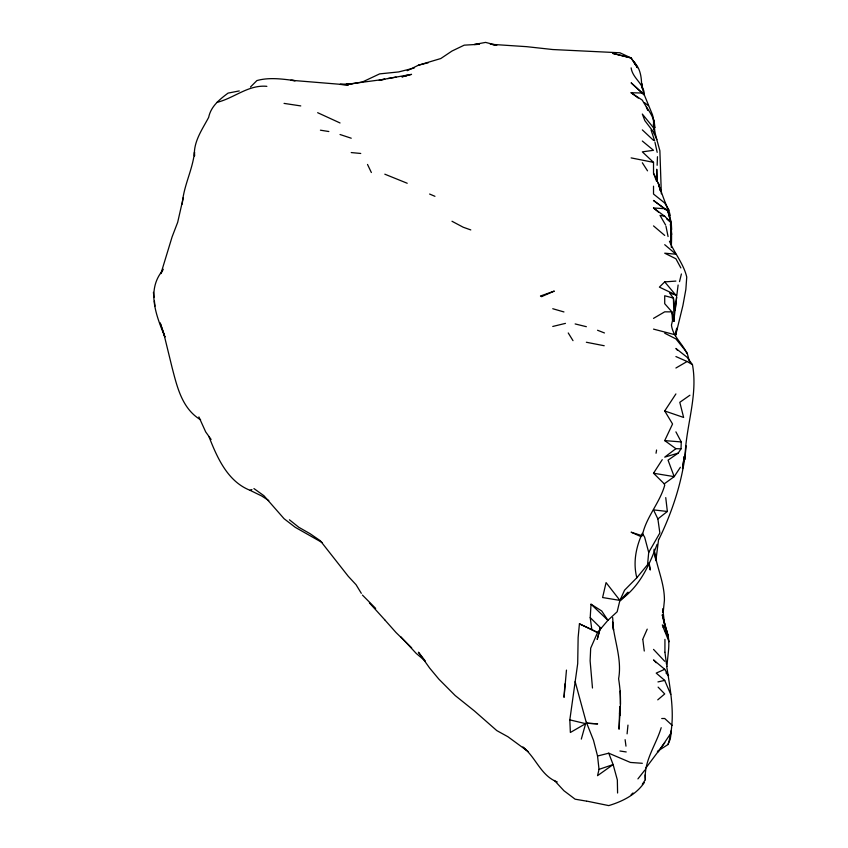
<?xml version="1.0" encoding="UTF-8"?>
<svg xmlns="http://www.w3.org/2000/svg" width="848" height="848" viewBox="0 0 848 848"><rect width="100%" height="100%" fill="white"/><g stroke="black" fill="none" stroke-linecap="round" stroke-linejoin="round"><path stroke-width="1.27" d="M664.917 652.038L664.938 639.36M641.766 87.323L641.798 83.645M642.296 535.788C645.688 517.524 659.744 503.193 664.715 485.226L664.26 483.837L653.522 473.226L662.256 459.658M656.628 179.712L656.734 169.229L657.306 181.589M655.239 558.09L654.264 550.278M670.916 242.358L670.874 229.098L670.98 242.782M194.404 155.852C193.492 141.595 202.29 129.373 208.661 117.374C210.876 106.35 219.579 99.46 228.08 93.1L239.274 90.927M671.287 247.34C671.817 235.161 672.051 222.473 667.673 210.908L653.522 200.488L667.673 210.908L671.213 221.794L671.658 229.554M664.26 483.837L674.192 476.64L668.054 460.167L678.22 453.108L681.018 448.825L681.251 441.935L675.909 431.855M657.136 165.286L657.465 156.721M620.185 691.088L620.45 704.169L619.051 729.216L619.708 706.554M662.691 612.203L662.871 608.567M658.61 539.339L655.854 560.698M581.315 739.096L585.629 723.673L570.365 732.481L569.824 719.867L577.7 663.613L578.135 637.505L579.428 623.831L597.543 632.523L591.819 629.608L590.219 617.598L591.024 604.211L601.709 610.973L607.921 620.312L597.543 632.523L590.685 648.201L590.113 660.793L592.476 688.014M657.391 751.349L667.991 744.544C676.259 719.104 670.63 691.936 666.676 666.221M564.938 683.912L564.037 697.353L566.464 670.1M654.327 134.111L654.688 129.267M659.034 539.084C673.174 509.86 683.361 478.283 686.149 445.868M684.972 459.478C685.195 427.678 698.307 396.323 692.456 364.661L687.103 357.262L675.909 348.454L677.541 350.372M636.827 577.764C632.915 562.722 635.936 547.204 642.328 533.307L644.628 537.134L648.709 552.419L647.554 564.683L636.827 577.764L624.563 590.187L619.899 600.426L617.164 611.768L607.921 620.312L591.024 604.211M642.328 784.283L645.339 779.694C643.939 760.55 655.97 745.201 661.196 727.69M627.096 733.859L627.965 725.093M675.326 309.234L676.63 297.065L673.778 321.275M678.124 284.992L676.704 296.185L664.715 281.896L659.394 287.112L675.909 295.009L669.528 292.963L673.407 298.093L675.125 310.029M675.909 334.716L676.715 328.399M675.474 335.861L676.609 328.346M182.267 204.135C183.486 185.988 192.591 170.141 194.499 152.142L194.616 155.831M656.045 453.235L656.575 450.012M599.027 769.359L597.543 775.666L613.125 764.578L608.737 753.194L597.543 756.024L599.027 769.359L613.125 764.578L617.344 779.937L617.588 793.007M679.513 281.642L681.4 273.957M183.295 197.616L177.677 222.324L172.102 236.868L160.908 273.628L163.282 269.261M675.909 334.197L682.905 305.534L685.852 289.454L686.742 277.042C683.647 263.866 674.595 253.457 669.454 241.214M164.915 336.9C156.414 316.272 146.248 290.747 162.328 270.851M600.331 627.552L597.193 639.434L600.395 627.955M667.991 744.544L670.1 739.541A94.255 54.42 0 0 0 670.885 731.018M642.911 638.894L647.225 629.131M657.094 544.342C648.985 565.934 639.562 586.784 619.93 600.395L602.599 597.533L606.066 582.597L619.93 600.395L628.061 592.211L620.386 600.702M681.018 448.825L675.909 448.666L664.715 440.6L672.559 423.989L664.715 410.962L675.909 393.928M645.922 767.938L664.8 742.7M648.709 552.419L659.861 533L657.878 518.934L653.522 509.892L667.355 511.471L665.744 497.617M670.863 733.276L658.271 751.858M680.372 467.28L674.192 476.64L653.522 473.226M637.919 778.899L644.915 770.005M644.3 782.577C636.085 794.703 622.411 801.487 608.737 805.6L586.858 801.127M250.478 87.005L256.891 80.581C269.198 77.094 282.702 79.034 295.252 80.687L291.807 80.39M631.124 794.703L633 792.965M657.751 699.854L664.715 693.94L658.112 687.134M657.878 518.934L667.355 511.471M675.909 448.666L664.715 457.136L678.22 453.108M689.912 395.221L679.799 402.312L683.636 417.46L664.715 410.962M653.522 318.371L664.715 311.831L671.923 311.873L674.096 321.456L673.407 298.093L664.715 295.751L664.715 303.69L671.923 311.873L672.528 320.544L671.457 325.07C672.814 336.444 682.545 343.451 686.901 353.499M675.909 368.021L687.103 361.502L692.456 364.661M407.21 70.723L418.414 65.211L440.801 58.533L451.995 51.028L464.227 45.156L479.491 44.276L474.392 44.488L485.586 42.4L496.78 45.294L492.932 44.817M665.956 672.962L668.616 675.761L664.715 669.295L656.214 673.1L664.715 680.393L670.736 694.417M541.66 296.588L554.316 291.087L540.483 296.016L541.66 296.588L541.565 296.026M663.136 627.213L662.341 624.934L664.715 626.545L669.051 641.735L663.136 627.213L664.715 626.545C671.892 639.095 667.62 653.055 667.005 666.411M216.887 102.396C234.101 98.241 248.369 84.514 266.866 86.337M209.064 436.911C217.226 457.729 227.667 481.473 249.969 490.271L251.898 489.55M405.482 75.875L407.21 75.355L402.238 76.744M249.969 490.271L261.672 495.974L268.795 500.596M401.994 76.892L411.556 74.37L387.759 78.578M418.414 65.211L428.367 62.699M414.248 68.01L398.645 71.932L379.639 73.882L362.435 81.98L349.768 84.185L352.026 83.804M552.758 326.459L565.468 323.374M657.953 681.919L664.715 680.393M396.016 77.094L379.215 80.115L384.822 79.267L346.26 84.387L351.231 83.761L340.037 84.397L348.401 84.98L290.769 80.253M664.715 281.896L675.909 281.08M661.737 718.521L664.715 718.5L672.21 725.4M638.268 98.061L631.124 92.75L642.328 93.015L644.374 95.082L652.631 115.148M490.314 44.255L526.703 46.672L552.758 49.534L619.93 52.788L631.124 57.971L637.452 67.596L634.399 62.063M658.546 212.159L653.522 208.004L664.715 208.672M586.466 723.185L597.543 723.863L586.466 723.185L575.145 681.612M642.328 763.295L630.424 762.447L608.737 753.194M664.715 440.6L681.251 441.935M351.231 152.566L360.739 153.467M284.059 103.392L300.764 105.915M619.93 750.999L626.216 751.953M320.417 130.189L328.844 131.525M586.35 801.106L575.145 799.198L563.952 790.749L554.422 780.467M586.35 342.253L604.211 345.74M666.592 218.816L670.609 222.144L664.715 216.272L659.998 215.339L665.606 225.027M631.124 157.898L653.522 162.36L653.522 173.268L656.638 181.451M569.824 719.867L585.629 723.673M575.145 323.936L586.35 326.692M631.124 57.971L612.913 53.435L631.124 57.971L637.452 67.596M653.522 329.119L674.446 334.589M552.758 308.725L563.952 311.947M641.056 535.395L631.124 532.194L640.95 536.604M340.037 134.514L351.231 138.213M470.788 229.925L463.188 227.222L451.995 221.264M384.822 174.19L407.21 183.253M597.543 330.254L604.454 332.957M429.607 194.044L434.95 196.312M340.037 122.971L317.65 112.689M675.909 356.552L687.103 361.502M557.242 781.941C540.706 775.772 535.989 757.253 522.771 747.046L526.566 750.173M579.428 623.831L591.819 629.608M664.715 333.211L675.909 338.903L687.103 352.757L689.636 362.202M322.123 542.54L295.252 527.318L284.059 518.7L263.929 495.72L253.934 488.565M631.124 92.75L642.328 100.159C647.088 109.159 655.154 116.982 654.72 127.9L653.31 124.402M653.522 208.004L664.715 216.272M644.385 102.619L648.455 105.661M200.605 419.802C182.076 408.672 177.19 387.08 172.144 367.778L163.834 333.741L160.177 322.929L164.872 336.783M528.336 751.699L507.973 736.774L496.78 730.584L474.392 710.942L455.196 695.561L438.861 679.142L429.607 668.012L418.414 652.207L425.346 661.08L416.22 653.426L400.606 636.583M289.412 519.792L298.814 527.286L310.092 533.71L320.311 540.738L348.263 576.311L356.075 584.728L361.312 593.335M375.664 608.398L362.435 595.084M411.683 647.83L396.016 632.523L384.822 619.92M642.328 141.033L653.522 150.308L642.328 151.856L653.522 162.36M664.715 669.295L653.522 659.914L656.182 662.712M653.522 225.907L664.715 235.437M664.715 244.68L675.909 254.209L664.715 253.192L675.909 258.767L680.859 267.936M642.328 93.015L631.124 82.828L644.374 95.082C644.353 83.729 632.534 78.482 631.124 67.861M642.328 129.892L653.522 140.376M590.219 617.598L600.978 628.283M369.41 602.886L384.727 619.782M667.037 208.332L668.839 210.24L670.365 215.88M653.522 649.398L664.715 661.281M211.088 439.444L205.693 431.918L198.898 416.919M642.328 162.763L647.522 170.84M568.234 332.957L573.004 340.652M635.173 64.49L634.039 62.275C641.035 68.9 641.66 78.885 641.639 87.927M665.065 630.488L668.319 637.145L662.267 614.789L664.715 625.379L663.189 612.489L664.419 600.278C664.556 582.64 656.32 566.57 654.094 549.165M367.513 164.438L371.36 172.526M653.522 173.268C660.062 185.002 662.489 198.39 668.839 210.24L664.715 203.011L653.522 194.044L653.522 186.189M661.345 193.863L659.882 150.774L656.818 139.613L653.522 132.002L644.851 120.66L642.328 114.045L653.967 128.324L653.522 119.377L653.638 129.733M646.293 106.901L647.702 110.399M597.543 756.024L593.505 740.315L586.35 722.231M651.063 130.009L654.656 140.863M668.319 637.145L663.655 619.74M654.062 128.896L656.818 139.613M654.985 142.358L657.179 152.333M649.314 565.701L650.257 570.015L649.112 562.669M665.977 226.278L668.065 236.539M641.66 83.729L643.664 94.064M619.506 713.02L619.93 715.5L619.74 706.564M652.928 116.006L654.72 127.9M625.114 739.657L625.972 746.145M669.167 215.191L669.835 220.321M670.333 224.179L671.669 234.461M664.949 652.292L666.454 664.079M642.826 639.519L644.268 651.031M153.414 292.327L153.976 297.351M154.41 301.125L154.972 306.149M612.669 617.567L613.507 630.011L612.574 622.05C614.397 641.056 622.072 659.405 618.616 678.771C619.877 687.018 620.683 695.233 620.439 703.575L620.45 704.169M645.137 774.86L645.339 779.694M671.15 242.189L671.001 234.843L671.012 242.592M684.219 456.574L682.513 468.52L684.219 456.574M660.391 190.726L658.366 183.094L660.338 190.641"/></g></svg>
